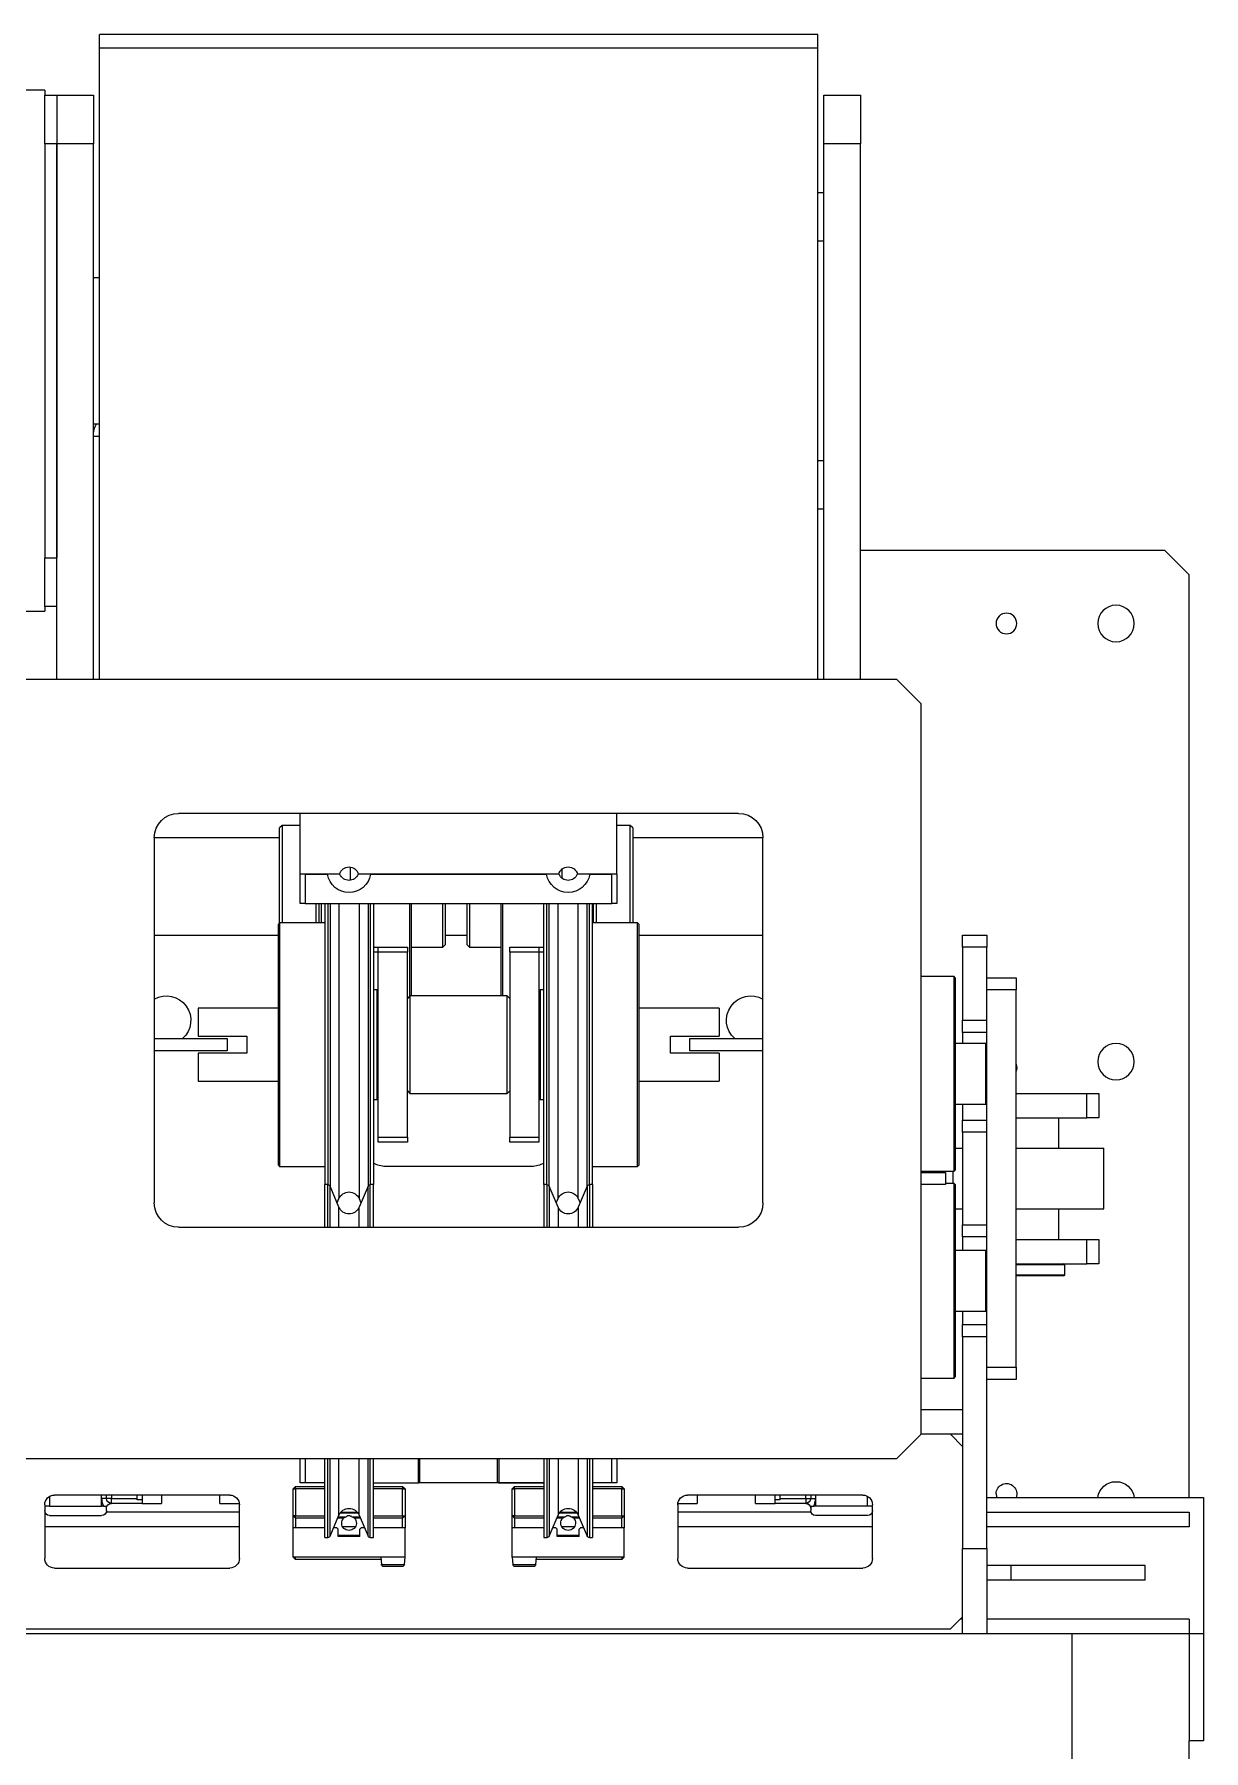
# Model space of a CAD drawing. Header units: millimetres. Extents: x -7602 to 9818, y -387 to 3388.
# Drawn here: x 2755 to 3235, y 806 to 1511 of the extents above; entities that cross this region are included whole.
import ezdxf

# ---------------------------------------------------------------- set-up
doc = ezdxf.new("R2010")
doc.units = ezdxf.units.MM

# ---------------------------------------------------------------- blocks, each defined once
blk = doc.blocks.new('rthryth')
at = {"color": 7, "linetype": 'Continuous', "lineweight": 15}
for p, q in [((40944.16, 46545.95, -909.01), (40944.16, 46141.95, -909.01)), ((40946.16, 46136.95, -909.01), (40946.16, 46550.95, -909.01)), ((40312.16, 46513.95, -909.01), (40312.16, 46528.95, -909.01)), ((40526.16, 46528.95, -909.01), (40526.16, 46513.95, -909.01)), ((40554.16, 46163.95, -909.01), (40554.16, 46523.95, -909.01)), ((40874.16, 46523.95, -909.01), (40874.16, 46163.95, -909.01)), ((40312.16, 46513.95, -909.01), (40314.16, 46513.95, -909.01)), ((40314.16, 46513.95, -909.01), (40314.16, 46508.95, -909.01)), ((40334.16, 46513.95, -909.01), (40314.16, 46513.95, -909.01)), ((40314.16, 46508.95, -909.01), (40334.16, 46508.95, -909.01)), ((40314.16, 46508.95, -909.01), (40314.16, 46493.95, -909.01)), ((40334.16, 46508.95, -909.01), (40334.16, 46513.95, -909.01)), ((40334.16, 46513.95, -909.01), (40504.16, 46513.95, -909.01)), ((40334.16, 46508.95, -909.01), (40504.16, 46508.95, -909.01)), ((40334.16, 46493.95, -909.01), (40334.16, 46508.95, -909.01)), ((40554.16, 46508.95, -909.01), (40334.16, 46508.95, -909.01)), ((40504.16, 46513.95, -909.01), (40504.16, 46508.95, -909.01)), ((40524.16, 46513.95, -909.01), (40504.16, 46513.95, -909.01)), ((40524.16, 46508.95, -909.01), (40524.16, 46513.95, -909.01)), ((40524.16, 46513.95, -909.01), (40526.16, 46513.95, -909.01)), ((40889.16, 46437.95, -909.01), (40889.16, 46509.95, -909.01)), ((40893.16, 46513.95, -909.01), (40915.16, 46513.95, -909.01)), ((40893.66, 46511.95, -909.01), (40893.66, 46513.95, -909.01)), ((40893.66, 46511.95, -909.01), (40893.66, 46490.55, -909.01)), ((40897.56, 46511.95, -909.01), (40897.56, 46490.55, -909.01)), ((40919.16, 46509.95, -909.01), (40919.16, 46437.95, -909.01)), ((40289.16, 46485.71, -909.01), (40289.16, 46491.45, -909.01)), ((40294.89, 46491.45, -909.01), (40289.16, 46491.45, -909.01)), ((40294.89, 46196.45, -909.01), (40294.89, 46491.45, -909.01)), ((40554.16, 46491.45, -909.01), (40294.89, 46491.45, -909.01)), ((40314.16, 46493.95, -909.01), (40334.16, 46493.95, -909.01)), ((40554.16, 46493.95, -909.01), (40334.16, 46493.95, -909.01)), ((40389.16, 46491.45, -909.01), (40389.16, 46493.95, -909.01)), ((40449.16, 46493.95, -909.01), (40449.16, 46491.45, -909.01)), ((40454.16, 46493.95, -909.01), (40454.16, 46491.45, -909.01)), ((40890.56, 46488.55, -909.01), (40889.16, 46488.55, -909.01)), ((40890.56, 46488.55, -909.01), (40890.56, 46490.55, -909.01)), ((40893.66, 46490.55, -909.01), (40890.56, 46490.55, -909.01)), ((40890.56, 46486.55, -909.01), (40890.56, 46488.55, -909.01)), ((40893.66, 46489.81, -909.01), (40893.66, 46490.55, -909.01)), ((40895.56, 46488.55, -909.01), (40894.58, 46488.55, -909.01)), ((40896.16, 46433.95, -909.01), (40896.16, 46488.64, -909.01)), ((40289.16, 46202.18, -909.01), (40289.16, 46485.71, -909.01)), ((40890.56, 46486.55, -909.01), (40890.56, 46475.95, -909.01)), ((40892.56, 46486.55, -909.01), (40890.56, 46486.55, -909.01)), ((40892.56, 46473.95, -909.01), (40892.56, 46486.55, -909.01)), ((40891.16, 46475.95, -909.01), (40889.16, 46475.95, -909.01)), ((40889.16, 46473.95, -909.01), (40892.66, 46473.95, -909.01)), ((40891.16, 46473.95, -909.01), (40891.16, 46475.95, -909.01)), ((40892.66, 46473.95, -909.01), (40892.66, 46465.95, -909.01)), ((40619.16, 46417.45, -909.01), (40619.16, 46468.95, -909.01)), ((40619.16, 46468.95, -909.01), (40769.16, 46468.95, -909.01)), ((40659.16, 46468.95, -909.01), (40659.16, 46417.95, -909.01)), ((40701.66, 46468.95, -909.01), (40701.66, 46438.95, -909.01)), ((40706.66, 46438.95, -909.01), (40706.66, 46468.95, -909.01)), ((40889.16, 46465.95, -909.01), (40892.66, 46465.95, -909.01)), ((40609.16, 46228.95, -909.01), (40609.16, 46458.95, -909.01)), ((40779.16, 46458.95, -909.01), (40779.16, 46228.95, -909.01)), ((40689.16, 46417.95, -909.01), (40689.16, 46450.95, -909.01)), ((40689.16, 46450.95, -909.01), (40700.66, 46450.95, -909.01)), ((40700.66, 46450.95, -909.01), (40700.66, 46430.95, -909.01)), ((40707.66, 46450.95, -909.01), (40719.16, 46450.95, -909.01)), ((40707.66, 46430.95, -909.01), (40707.66, 46450.95, -909.01)), ((40719.16, 46450.95, -909.01), (40719.16, 46417.95, -909.01)), ((40701.66, 46438.95, -909.01), (40706.66, 46438.95, -909.01)), ((40892.66, 46441.95, -909.01), (40889.16, 46441.95, -909.01)), ((40892.66, 46441.95, -909.01), (40892.66, 46433.98, -909.01)), ((40915.16, 46433.95, -909.01), (40893.16, 46433.95, -909.01)), ((40700.66, 46430.95, -909.01), (40707.66, 46430.95, -909.01)), ((40614.16, 46416.45, -909.01), (40615.16, 46417.45, -909.01)), ((40654.16, 46417.45, -909.01), (40615.16, 46417.45, -909.01)), ((40654.16, 46417.45, -909.01), (40654.66, 46417.95, -909.01)), ((40654.16, 46398.95, -909.01), (40654.16, 46417.45, -909.01)), ((40654.16, 46417.45, -909.01), (40754.16, 46417.45, -909.01)), ((40753.66, 46417.95, -909.01), (40654.66, 46417.95, -909.01)), ((40753.66, 46417.95, -909.01), (40754.16, 46417.45, -909.01)), ((40754.16, 46417.45, -909.01), (40754.16, 46398.95, -909.01)), ((40614.16, 46408.95, -909.01), (40614.16, 46416.45, -909.01)), ((40614.16, 46416.45, -909.01), (40654.16, 46416.45, -909.01)), ((40886.66, 46411.95, -909.01), (40885.66, 46410.95, -909.01)), ((40885.66, 46410.95, -909.01), (40885.66, 46398.95, -909.01)), ((40886.66, 46410.95, -909.01), (40885.66, 46410.95, -909.01)), ((40886.66, 46411.95, -909.01), (40886.66, 46410.95, -909.01)), ((40897.66, 46411.95, -909.01), (40886.66, 46411.95, -909.01)), ((40886.66, 46398.95, -909.01), (40886.66, 46410.95, -909.01)), ((40886.66, 46410.95, -909.01), (40897.66, 46410.95, -909.01)), ((40897.66, 46410.95, -909.01), (40897.66, 46411.95, -909.01)), ((40898.66, 46410.95, -909.01), (40897.66, 46411.95, -909.01)), ((40902.66, 46411.95, -909.01), (40897.66, 46411.95, -909.01)), ((40897.66, 46410.95, -909.01), (40897.66, 46398.95, -909.01)), ((40898.66, 46410.95, -909.01), (40897.66, 46410.95, -909.01)), ((40898.66, 46398.95, -909.01), (40898.66, 46410.95, -909.01)), ((40898.66, 46410.95, -909.01), (40902.66, 46410.95, -909.01)), ((40902.66, 46398.95, -909.01), (40902.66, 46411.95, -909.01)), ((40914.66, 46411.95, -909.01), (40902.66, 46411.95, -909.01)), ((40914.66, 46365.95, -909.01), (40914.66, 46411.95, -909.01)), ((40915.66, 46410.95, -909.01), (40914.66, 46411.95, -909.01)), ((40915.66, 46410.95, -909.01), (40914.66, 46410.95, -909.01)), ((40915.66, 46375.86, -909.01), (40915.66, 46410.95, -909.01)), ((40634.16, 46408.95, -909.01), (40609.16, 46408.95, -909.01)), ((40646.16, 46408.95, -909.01), (40634.16, 46408.95, -909.01)), ((40634.16, 46392.82, -909.01), (40634.16, 46408.95, -909.01)), ((40634.16, 46406.95, -909.01), (40646.16, 46406.95, -909.01)), ((40634.16, 46406.95, -909.01), (40634.16, 46397.82, -909.01)), ((40646.16, 46406.95, -909.01), (40646.16, 46408.95, -909.01)), ((40646.16, 46406.95, -909.01), (40646.16, 46280.95, -909.01)), ((40884.16, 46408.95, -909.01), (40874.16, 46408.95, -909.01)), ((40874.16, 46406.95, -909.01), (40884.16, 46406.95, -909.01)), ((40884.16, 46406.95, -909.01), (40884.16, 46408.95, -909.01)), ((40884.16, 46398.95, -909.01), (40884.16, 46406.95, -909.01)), ((40654.16, 46402.45, -909.01), (40646.16, 46402.45, -909.01)), ((40646.16, 46398.95, -909.01), (40664.07, 46398.95, -909.01)), ((40664.07, 46398.95, -909.01), (40761.66, 46398.95, -909.01)), ((40761.66, 46397.68, -909.01), (40761.66, 46398.95, -909.01)), ((40779.16, 46398.95, -909.01), (40761.66, 46398.95, -909.01)), ((40770.91, 46393.09, -909.01), (40762.26, 46396.76, -909.01)), ((40906.66, 46398.95, -909.01), (40874.16, 46398.95, -909.01)), ((40906.05, 46396.76, -909.01), (40897.4, 46393.09, -909.01)), ((40906.66, 46398.95, -909.01), (40906.66, 46397.68, -909.01)), ((40769.16, 46393.83, -909.01), (40767.4, 46393.09, -909.01)), ((40896.16, 46392.3, -909.01), (40896.16, 46385.59, -909.01)), ((40896.66, 46385.2, -909.01), (40896.66, 46392.69, -909.01)), ((40898.16, 46393.41, -909.01), (40898.16, 46390.12, -909.01)), ((40898.16, 46390.12, -909.01), (40898.66, 46391.16, -909.01)), ((40898.66, 46391.16, -909.01), (40898.66, 46393.62, -909.01)), ((40902.66, 46393.95, -909.01), (40902.66, 46395.32, -909.01)), ((40903.16, 46393.45, -909.01), (40902.66, 46393.95, -909.01)), ((40906.16, 46393.45, -909.01), (40903.16, 46393.45, -909.01)), ((40905.66, 46393.45, -909.01), (40905.66, 46384.45, -909.01)), ((40906.16, 46384.45, -909.01), (40906.16, 46393.45, -909.01)), ((40634.16, 46385.24, -909.01), (40634.16, 46385.15, -909.01)), ((40634.16, 46302.82, -909.01), (40634.16, 46385.07, -909.01)), ((40762.26, 46381.13, -909.01), (40770.91, 46384.8, -909.01)), ((40767.4, 46384.8, -909.01), (40769.16, 46384.06, -909.01)), ((40897.4, 46384.8, -909.01), (40906.05, 46381.13, -909.01)), ((40898.16, 46387.77, -909.01), (40898.16, 46384.48, -909.01)), ((40898.66, 46386.73, -909.01), (40898.16, 46387.77, -909.01)), ((40898.66, 46384.27, -909.01), (40898.66, 46386.73, -909.01)), ((40902.66, 46383.95, -909.01), (40903.16, 46384.45, -909.01)), ((40902.66, 46382.57, -909.01), (40902.66, 46383.95, -909.01)), ((40906.16, 46384.45, -909.01), (40903.16, 46384.45, -909.01)), ((40634.16, 46380.07, -909.01), (40634.16, 46307.82, -909.01)), ((40646.16, 46378.95, -909.01), (40664.07, 46378.95, -909.01)), ((40664.07, 46378.95, -909.01), (40761.66, 46378.95, -909.01)), ((40664.16, 46378.95, -909.01), (40664.16, 46376.95, -909.01)), ((40664.16, 46376.95, -909.01), (40664.16, 46364.95, -909.01)), ((40666.16, 46376.95, -909.01), (40664.16, 46376.95, -909.01)), ((40666.16, 46376.95, -909.01), (40666.16, 46378.95, -909.01)), ((40666.16, 46364.95, -909.01), (40666.16, 46376.95, -909.01)), ((40742.16, 46376.95, -909.01), (40666.16, 46376.95, -909.01)), ((40681.66, 46377.45, -909.01), (40681.66, 46378.95, -909.01)), ((40682.16, 46376.95, -909.01), (40681.66, 46377.45, -909.01)), ((40726.66, 46377.45, -909.01), (40681.66, 46377.45, -909.01)), ((40726.66, 46377.45, -909.01), (40726.16, 46376.95, -909.01)), ((40726.66, 46378.95, -909.01), (40726.66, 46377.45, -909.01)), ((40742.16, 46376.95, -909.01), (40742.16, 46364.95, -909.01)), ((40744.16, 46376.95, -909.01), (40742.16, 46376.95, -909.01)), ((40744.16, 46364.95, -909.01), (40744.16, 46376.95, -909.01)), ((40761.66, 46378.95, -909.01), (40761.66, 46380.21, -909.01)), ((40779.16, 46378.95, -909.01), (40761.66, 46378.95, -909.01)), ((40906.66, 46378.95, -909.01), (40874.16, 46378.95, -909.01)), ((40884.16, 46378.95, -909.01), (40884.16, 46360.45, -909.01)), ((40885.66, 46378.95, -909.01), (40885.66, 46366.95, -909.01)), ((40886.66, 46366.95, -909.01), (40886.66, 46378.95, -909.01)), ((40897.66, 46378.95, -909.01), (40897.66, 46366.95, -909.01)), ((40898.66, 46366.95, -909.01), (40898.66, 46378.95, -909.01)), ((40902.66, 46365.95, -909.01), (40902.66, 46378.95, -909.01)), ((40906.66, 46380.21, -909.01), (40906.66, 46378.95, -909.01)), ((40914.66, 46375.95, -909.01), (40917.64, 46375.68, -909.01)), ((40754.16, 46313.95, -909.01), (40754.16, 46373.95, -909.01)), ((40918.56, 46367.2, -909.01), (40918.56, 46374.69, -909.01)), ((40684.16, 46363.95, -909.01), (40646.16, 46363.95, -909.01)), ((40646.16, 46363.45, -909.01), (40684.16, 46363.45, -909.01)), ((40664.16, 46364.95, -909.01), (40666.16, 46364.95, -909.01)), ((40664.16, 46363.45, -909.01), (40664.16, 46350.45, -909.01)), ((40742.16, 46364.95, -909.01), (40666.16, 46364.95, -909.01)), ((40684.16, 46363.95, -909.01), (40685.16, 46364.95, -909.01)), ((40684.16, 46323.95, -909.01), (40684.16, 46363.95, -909.01)), ((40684.16, 46363.95, -909.01), (40698.32, 46363.95, -909.01)), ((40698.32, 46363.95, -909.01), (40724.16, 46363.95, -909.01)), ((40723.16, 46364.95, -909.01), (40724.16, 46363.95, -909.01)), ((40724.16, 46363.95, -909.01), (40724.16, 46323.95, -909.01)), ((40742.16, 46364.95, -909.01), (40744.16, 46364.95, -909.01)), ((40885.66, 46366.95, -909.01), (40886.66, 46366.95, -909.01)), ((40885.66, 46366.95, -909.01), (40886.66, 46365.95, -909.01)), ((40886.66, 46366.95, -909.01), (40886.66, 46365.95, -909.01)), ((40897.66, 46366.95, -909.01), (40886.66, 46366.95, -909.01)), ((40886.66, 46365.95, -909.01), (40897.66, 46365.95, -909.01)), ((40897.66, 46366.95, -909.01), (40898.66, 46366.95, -909.01)), ((40897.66, 46366.95, -909.01), (40897.66, 46365.95, -909.01)), ((40897.66, 46365.95, -909.01), (40898.66, 46366.95, -909.01)), ((40897.66, 46365.95, -909.01), (40902.66, 46365.95, -909.01)), ((40902.66, 46366.95, -909.01), (40898.66, 46366.95, -909.01)), ((40914.66, 46365.95, -909.01), (40902.66, 46365.95, -909.01)), ((40917.64, 46366.21, -909.01), (40914.66, 46365.95, -909.01)), ((40884.16, 46360.45, -909.01), (40874.16, 46360.45, -909.01)), ((40874.16, 46359.95, -909.01), (40883.66, 46359.95, -909.01)), ((40884.16, 46360.45, -909.01), (40883.66, 46359.95, -909.01)), ((40884.16, 46308.95, -909.01), (40884.16, 46360.45, -909.01)), ((40664.16, 46350.45, -909.01), (40646.16, 46350.45, -909.01)), ((40646.16, 46349.45, -909.01), (40663.16, 46349.45, -909.01)), ((40659.16, 46349.45, -909.01), (40659.16, 46340.45, -909.01)), ((40664.16, 46350.45, -909.01), (40663.16, 46349.45, -909.01)), ((40663.16, 46340.45, -909.01), (40646.16, 46340.45, -909.01)), ((40663.16, 46340.45, -909.01), (40664.16, 46339.45, -909.01)), ((40646.16, 46339.45, -909.01), (40664.16, 46339.45, -909.01)), ((40664.16, 46339.45, -909.01), (40664.16, 46326.45, -909.01)), ((40684.16, 46326.45, -909.01), (40646.16, 46326.45, -909.01)), ((40646.16, 46325.95, -909.01), (40684.16, 46325.95, -909.01)), ((40883.66, 46327.95, -909.01), (40874.16, 46327.95, -909.01)), ((40874.16, 46327.45, -909.01), (40884.16, 46327.45, -909.01)), ((40883.66, 46327.95, -909.01), (40884.16, 46327.45, -909.01)), ((40884.16, 46327.45, -909.01), (40884.16, 46308.95, -909.01)), ((40666.16, 46322.95, -909.01), (40664.16, 46322.95, -909.01)), ((40664.16, 46322.95, -909.01), (40664.16, 46310.95, -909.01)), ((40666.16, 46310.95, -909.01), (40666.16, 46322.95, -909.01)), ((40666.16, 46322.95, -909.01), (40742.16, 46322.95, -909.01)), ((40685.16, 46322.95, -909.01), (40684.16, 46323.95, -909.01)), ((40698.32, 46323.95, -909.01), (40684.16, 46323.95, -909.01)), ((40724.16, 46323.95, -909.01), (40698.32, 46323.95, -909.01)), ((40724.16, 46323.95, -909.01), (40723.16, 46322.95, -909.01)), ((40742.16, 46322.95, -909.01), (40742.16, 46310.95, -909.01)), ((40744.16, 46322.95, -909.01), (40742.16, 46322.95, -909.01)), ((40744.16, 46310.95, -909.01), (40744.16, 46322.95, -909.01)), ((40886.66, 46321.95, -909.01), (40885.66, 46320.95, -909.01)), ((40885.66, 46320.95, -909.01), (40885.66, 46308.95, -909.01)), ((40886.66, 46320.95, -909.01), (40885.66, 46320.95, -909.01)), ((40897.66, 46321.95, -909.01), (40886.66, 46321.95, -909.01)), ((40886.66, 46321.95, -909.01), (40886.66, 46320.95, -909.01)), ((40886.66, 46320.95, -909.01), (40897.66, 46320.95, -909.01)), ((40886.66, 46308.95, -909.01), (40886.66, 46320.95, -909.01)), ((40897.66, 46320.95, -909.01), (40897.66, 46321.95, -909.01)), ((40898.66, 46320.95, -909.01), (40897.66, 46321.95, -909.01)), ((40902.66, 46321.95, -909.01), (40897.66, 46321.95, -909.01)), ((40897.66, 46320.95, -909.01), (40897.66, 46308.95, -909.01)), ((40898.66, 46320.95, -909.01), (40897.66, 46320.95, -909.01)), ((40898.66, 46308.95, -909.01), (40898.66, 46320.95, -909.01)), ((40898.66, 46320.95, -909.01), (40902.66, 46320.95, -909.01)), ((40902.66, 46308.95, -909.01), (40902.66, 46321.95, -909.01)), ((40914.66, 46321.95, -909.01), (40902.66, 46321.95, -909.01)), ((40914.66, 46321.95, -909.01), (40917.64, 46321.68, -909.01)), ((40914.66, 46275.95, -909.01), (40914.66, 46321.95, -909.01)), ((40918.56, 46313.2, -909.01), (40918.56, 46320.69, -909.01)), ((40917.64, 46312.21, -909.01), (40914.66, 46311.95, -909.01)), ((40915.66, 46276.95, -909.01), (40915.66, 46312.03, -909.01)), ((40761.66, 46308.95, -909.01), (40646.16, 46308.95, -909.01)), ((40664.16, 46310.95, -909.01), (40664.16, 46308.95, -909.01)), ((40664.16, 46310.95, -909.01), (40666.16, 46310.95, -909.01)), ((40666.16, 46308.95, -909.01), (40666.16, 46310.95, -909.01)), ((40666.16, 46310.95, -909.01), (40742.16, 46310.95, -909.01)), ((40681.66, 46310.45, -909.01), (40682.16, 46310.95, -909.01)), ((40681.66, 46308.95, -909.01), (40681.66, 46310.45, -909.01)), ((40681.66, 46310.45, -909.01), (40726.66, 46310.45, -909.01)), ((40726.16, 46310.95, -909.01), (40726.66, 46310.45, -909.01)), ((40726.66, 46310.45, -909.01), (40726.66, 46308.95, -909.01)), ((40742.16, 46310.95, -909.01), (40744.16, 46310.95, -909.01)), ((40761.66, 46307.68, -909.01), (40761.66, 46308.95, -909.01)), ((40761.66, 46308.95, -909.01), (40779.16, 46308.95, -909.01)), ((40770.91, 46303.09, -909.01), (40762.26, 46306.76, -909.01)), ((40874.16, 46308.95, -909.01), (40906.66, 46308.95, -909.01)), ((40906.05, 46306.76, -909.01), (40897.4, 46303.09, -909.01)), ((40902.66, 46303.95, -909.01), (40902.66, 46305.32, -909.01)), ((40906.66, 46308.95, -909.01), (40906.66, 46307.68, -909.01)), ((40769.16, 46303.83, -909.01), (40767.4, 46303.09, -909.01)), ((40896.16, 46302.3, -909.01), (40896.16, 46295.59, -909.01)), ((40896.66, 46295.2, -909.01), (40896.66, 46302.69, -909.01)), ((40898.16, 46303.41, -909.01), (40898.16, 46300.12, -909.01)), ((40898.16, 46300.12, -909.01), (40898.66, 46301.16, -909.01)), ((40898.16, 46297.77, -909.01), (40898.16, 46294.48, -909.01)), ((40898.66, 46296.73, -909.01), (40898.16, 46297.77, -909.01)), ((40898.66, 46301.16, -909.01), (40898.66, 46303.62, -909.01)), ((40903.16, 46303.45, -909.01), (40902.66, 46303.95, -909.01)), ((40906.16, 46303.45, -909.01), (40903.16, 46303.45, -909.01)), ((40905.66, 46303.45, -909.01), (40905.66, 46294.45, -909.01)), ((40906.16, 46294.45, -909.01), (40906.16, 46303.45, -909.01)), ((40634.16, 46295.24, -909.01), (40634.16, 46295.15, -909.01)), ((40634.16, 46278.95, -909.01), (40634.16, 46295.07, -909.01)), ((40762.26, 46291.13, -909.01), (40770.91, 46294.8, -909.01)), ((40767.4, 46294.8, -909.01), (40769.16, 46294.06, -909.01)), ((40897.4, 46294.8, -909.01), (40906.05, 46291.13, -909.01)), ((40898.66, 46294.27, -909.01), (40898.66, 46296.73, -909.01)), ((40902.66, 46293.95, -909.01), (40903.16, 46294.45, -909.01)), ((40902.66, 46292.57, -909.01), (40902.66, 46293.95, -909.01)), ((40906.16, 46294.45, -909.01), (40903.16, 46294.45, -909.01)), ((40634.16, 46290.07, -909.01), (40634.16, 46280.95, -909.01)), ((40761.66, 46288.95, -909.01), (40646.16, 46288.95, -909.01)), ((40646.16, 46287.45, -909.01), (40654.16, 46287.45, -909.01)), ((40654.16, 46270.45, -909.01), (40654.16, 46288.95, -909.01)), ((40754.16, 46288.95, -909.01), (40754.16, 46270.45, -909.01)), ((40761.66, 46288.95, -909.01), (40761.66, 46290.21, -909.01)), ((40761.66, 46288.95, -909.01), (40779.16, 46288.95, -909.01)), ((40874.16, 46288.95, -909.01), (40906.66, 46288.95, -909.01)), ((40884.16, 46280.95, -909.01), (40884.16, 46288.95, -909.01)), ((40885.66, 46288.95, -909.01), (40885.66, 46276.95, -909.01)), ((40886.66, 46276.95, -909.01), (40886.66, 46288.95, -909.01)), ((40897.66, 46288.95, -909.01), (40897.66, 46276.95, -909.01)), ((40898.66, 46276.95, -909.01), (40898.66, 46288.95, -909.01)), ((40902.66, 46275.95, -909.01), (40902.66, 46288.95, -909.01)), ((40906.66, 46290.21, -909.01), (40906.66, 46288.95, -909.01)), ((40634.16, 46278.95, -909.01), (40609.16, 46278.95, -909.01)), ((40614.16, 46273.45, -909.01), (40614.16, 46278.95, -909.01)), ((40646.16, 46280.95, -909.01), (40634.16, 46280.95, -909.01)), ((40634.16, 46278.95, -909.01), (40646.16, 46278.95, -909.01)), ((40646.16, 46278.95, -909.01), (40646.16, 46280.95, -909.01)), ((40884.16, 46280.95, -909.01), (40874.16, 46280.95, -909.01)), ((40874.16, 46278.95, -909.01), (40884.16, 46278.95, -909.01)), ((40884.16, 46278.95, -909.01), (40884.16, 46280.95, -909.01)), ((40885.66, 46276.95, -909.01), (40886.66, 46275.95, -909.01)), ((40885.66, 46276.95, -909.01), (40886.66, 46276.95, -909.01)), ((40897.66, 46276.95, -909.01), (40886.66, 46276.95, -909.01)), ((40886.66, 46276.95, -909.01), (40886.66, 46275.95, -909.01)), ((40897.66, 46276.95, -909.01), (40898.66, 46276.95, -909.01)), ((40897.66, 46276.95, -909.01), (40897.66, 46275.95, -909.01)), ((40897.66, 46275.95, -909.01), (40898.66, 46276.95, -909.01)), ((40902.66, 46276.95, -909.01), (40898.66, 46276.95, -909.01)), ((40914.66, 46275.95, -909.01), (40915.66, 46276.95, -909.01)), ((40914.66, 46276.95, -909.01), (40915.66, 46276.95, -909.01)), ((40615.16, 46272.45, -909.01), (40614.16, 46273.45, -909.01)), ((40654.16, 46273.45, -909.01), (40614.16, 46273.45, -909.01)), ((40615.16, 46272.45, -909.01), (40654.16, 46272.45, -909.01)), ((40619.16, 46218.95, -909.01), (40619.16, 46272.45, -909.01)), ((40654.66, 46269.95, -909.01), (40654.16, 46270.45, -909.01)), ((40676.51, 46270.45, -909.01), (40654.16, 46270.45, -909.01)), ((40654.66, 46269.95, -909.01), (40676.79, 46269.95, -909.01)), ((40659.16, 46269.95, -909.01), (40659.16, 46218.95, -909.01)), ((40754.16, 46270.45, -909.01), (40676.51, 46270.45, -909.01)), ((40676.79, 46269.95, -909.01), (40753.66, 46269.95, -909.01)), ((40689.16, 46236.95, -909.01), (40689.16, 46269.95, -909.01)), ((40719.16, 46269.95, -909.01), (40719.16, 46236.95, -909.01)), ((40754.16, 46270.45, -909.01), (40753.66, 46269.95, -909.01)), ((40886.66, 46275.95, -909.01), (40897.66, 46275.95, -909.01)), ((40897.66, 46275.95, -909.01), (40902.66, 46275.95, -909.01)), ((40914.66, 46275.95, -909.01), (40902.66, 46275.95, -909.01)), ((40700.66, 46256.95, -909.01), (40700.66, 46236.95, -909.01)), ((40707.66, 46256.95, -909.01), (40700.66, 46256.95, -909.01)), ((40707.66, 46236.95, -909.01), (40707.66, 46256.95, -909.01)), ((40706.66, 46248.95, -909.01), (40701.66, 46248.95, -909.01)), ((40701.66, 46248.95, -909.01), (40701.66, 46218.95, -909.01)), ((40706.66, 46218.95, -909.01), (40706.66, 46248.95, -909.01)), ((40889.16, 46177.95, -909.01), (40889.16, 46249.95, -909.01)), ((40892.66, 46253.91, -909.01), (40892.66, 46245.95, -909.01)), ((40893.16, 46253.95, -909.01), (40915.16, 46253.95, -909.01)), ((40896.16, 46199.25, -909.01), (40896.16, 46253.95, -909.01)), ((40919.16, 46249.95, -909.01), (40919.16, 46177.95, -909.01)), ((40889.16, 46245.95, -909.01), (40892.66, 46245.95, -909.01)), ((40689.16, 46236.95, -909.01), (40700.66, 46236.95, -909.01)), ((40707.66, 46236.95, -909.01), (40719.16, 46236.95, -909.01)), ((40892.66, 46221.95, -909.01), (40889.16, 46221.95, -909.01)), ((40892.66, 46221.95, -909.01), (40892.66, 46213.95, -909.01)), ((40769.16, 46218.95, -909.01), (40619.16, 46218.95, -909.01)), ((40892.66, 46213.95, -909.01), (40889.16, 46213.95, -909.01)), ((40891.16, 46211.95, -909.01), (40891.16, 46213.95, -909.01)), ((40892.56, 46201.35, -909.01), (40892.56, 46213.95, -909.01)), ((40889.16, 46211.95, -909.01), (40891.16, 46211.95, -909.01)), ((40890.56, 46211.95, -909.01), (40890.56, 46201.35, -909.01)), ((40289.16, 46196.45, -909.01), (40289.16, 46202.18, -909.01)), ((40889.16, 46199.35, -909.01), (40890.56, 46199.35, -909.01)), ((40890.56, 46201.35, -909.01), (40892.56, 46201.35, -909.01)), ((40890.56, 46201.35, -909.01), (40890.56, 46199.35, -909.01)), ((40890.56, 46199.35, -909.01), (40890.56, 46197.35, -909.01)), ((40894.58, 46199.35, -909.01), (40895.56, 46199.35, -909.01)), ((40294.89, 46196.45, -909.01), (40289.16, 46196.45, -909.01)), ((40554.16, 46196.45, -909.01), (40294.89, 46196.45, -909.01)), ((40334.16, 46193.95, -909.01), (40314.16, 46193.95, -909.01)), ((40314.16, 46193.95, -909.01), (40314.16, 46178.95, -909.01)), ((40334.16, 46178.95, -909.01), (40334.16, 46193.95, -909.01)), ((40554.16, 46193.95, -909.01), (40334.16, 46193.95, -909.01)), ((40354.16, 46196.45, -909.01), (40354.16, 46193.95, -909.01)), ((40484.16, 46193.95, -909.01), (40484.16, 46196.45, -909.01)), ((40890.56, 46197.35, -909.01), (40893.66, 46197.35, -909.01)), ((40893.66, 46197.35, -909.01), (40893.66, 46198.08, -909.01)), ((40893.66, 46175.95, -909.01), (40893.66, 46197.35, -909.01)), ((40897.56, 46175.95, -909.01), (40897.56, 46197.35, -909.01)), ((40314.16, 46178.95, -909.01), (40334.16, 46178.95, -909.01)), ((40554.16, 46178.95, -909.01), (40334.16, 46178.95, -909.01)), ((40501.16, 46053.95, -909.01), (40501.16, 46178.95, -909.01)), ((40915.16, 46173.95, -909.01), (40893.16, 46173.95, -909.01)), ((40893.66, 46173.95, -909.01), (40893.66, 46175.95, -909.01)), ((40564.16, 46153.95, -909.01), (40554.16, 46163.95, -909.01)), ((40874.16, 46163.95, -909.01), (40864.16, 46153.95, -909.01)), ((40864.16, 46153.95, -909.01), (40564.16, 46153.95, -909.01)), ((40676.16, 46140.45, -909.01), (40676.16, 46153.95, -909.01)), ((40756.16, 46153.95, -909.01), (40756.16, 46140.45, -909.01)), ((40756.66, 46153.95, -909.01), (40756.66, 46143.95, -909.01)), ((40761.66, 46143.95, -909.01), (40761.66, 46153.95, -909.01)), ((40841.16, 46153.95, -909.01), (40841.16, 46140.45, -909.01)), ((40854.16, 46136.95, -909.01), (40854.16, 46153.95, -909.01)), ((40864.16, 46136.95, -909.01), (40864.16, 46153.95, -909.01)), ((40756.66, 46143.95, -909.01), (40761.66, 46143.95, -909.01)), ((40761.16, 46140.45, -909.01), (40761.16, 46143.95, -909.01)), ((40664.16, 46136.95, -909.01), (40659.16, 46136.95, -909.01)), ((40659.16, 46136.95, -909.01), (40659.16, 46126.95, -909.01)), ((40664.16, 46126.95, -909.01), (40664.16, 46136.95, -909.01)), ((40664.16, 46136.95, -909.01), (40694.16, 46136.95, -909.01)), ((40676.66, 46139.95, -909.01), (40676.16, 46140.45, -909.01)), ((40756.16, 46140.45, -909.01), (40676.16, 46140.45, -909.01)), ((40676.66, 46139.95, -909.01), (40755.66, 46139.95, -909.01)), ((40694.16, 46136.95, -909.01), (40694.16, 46126.95, -909.01)), ((40699.16, 46136.95, -909.01), (40694.16, 46136.95, -909.01)), ((40699.16, 46126.95, -909.01), (40699.16, 46136.95, -909.01)), ((40699.16, 46136.95, -909.01), (40703.66, 46136.95, -909.01)), ((40703.66, 46127.45, -909.01), (40703.66, 46139.95, -909.01)), ((40728.66, 46139.95, -909.01), (40728.66, 46127.45, -909.01)), ((40728.66, 46136.95, -909.01), (40735.16, 46136.95, -909.01)), ((40740.16, 46136.95, -909.01), (40735.16, 46136.95, -909.01)), ((40735.16, 46136.95, -909.01), (40735.16, 46126.95, -909.01)), ((40740.16, 46126.95, -909.01), (40740.16, 46136.95, -909.01)), ((40740.16, 46136.95, -909.01), (40778.16, 46136.95, -909.01)), ((40746.66, 46139.95, -909.01), (40746.66, 46136.95, -909.01)), ((40756.16, 46140.45, -909.01), (40755.66, 46139.95, -909.01)), ((40756.16, 46140.95, -909.01), (40761.16, 46140.95, -909.01)), ((40761.66, 46139.95, -909.01), (40761.16, 46140.45, -909.01)), ((40841.16, 46140.45, -909.01), (40761.16, 46140.45, -909.01)), ((40761.66, 46139.95, -909.01), (40840.66, 46139.95, -909.01)), ((40771.66, 46139.95, -909.01), (40771.66, 46136.95, -909.01)), ((40778.16, 46136.95, -909.01), (40778.16, 46126.95, -909.01)), ((40783.16, 46136.95, -909.01), (40778.16, 46136.95, -909.01)), ((40783.16, 46126.95, -909.01), (40783.16, 46136.95, -909.01)), ((40783.16, 46136.95, -909.01), (40788.66, 46136.95, -909.01)), ((40788.66, 46127.45, -909.01), (40788.66, 46139.95, -909.01)), ((40813.66, 46139.95, -909.01), (40813.66, 46127.45, -909.01)), ((40813.66, 46136.95, -909.01), (40819.16, 46136.95, -909.01)), ((40819.16, 46136.95, -909.01), (40819.16, 46126.95, -909.01)), ((40824.16, 46136.95, -909.01), (40819.16, 46136.95, -909.01)), ((40824.16, 46126.95, -909.01), (40824.16, 46136.95, -909.01)), ((40824.16, 46136.95, -909.01), (40911.16, 46136.95, -909.01)), ((40841.16, 46140.45, -909.01), (40840.66, 46139.95, -909.01)), ((40854.16, 46136.95, -909.01), (40864.16, 46136.95, -909.01)), ((40869.16, 46136.95, -909.01), (40864.16, 46141.95, -909.01)), ((40911.16, 46136.95, -909.01), (40911.16, 46126.95, -909.01)), ((40946.16, 46136.95, -909.01), (40911.16, 46136.95, -909.01)), ((40944.16, 46141.95, -909.01), (40939.16, 46136.95, -909.01)), ((40946.16, 46126.95, -909.01), (40946.16, 46136.95, -909.01)), ((40659.16, 46126.95, -909.01), (40664.16, 46126.95, -909.01)), ((40694.16, 46126.95, -909.01), (40664.16, 46126.95, -909.01)), ((40676.66, 46126.95, -909.01), (40676.66, 46114.95, -909.01)), ((40681.66, 46114.95, -909.01), (40681.66, 46126.95, -909.01)), ((40836.66, 46126.95, -909.01), (40681.66, 46126.95, -909.01)), ((40704.16, 46126.95, -909.01), (40703.66, 46127.45, -909.01)), ((40728.66, 46127.45, -909.01), (40703.66, 46127.45, -909.01)), ((40728.66, 46127.45, -909.01), (40728.16, 46126.95, -909.01)), ((40778.16, 46126.95, -909.01), (40740.16, 46126.95, -909.01)), ((40789.16, 46126.95, -909.01), (40788.66, 46127.45, -909.01)), ((40813.66, 46127.45, -909.01), (40788.66, 46127.45, -909.01)), ((40813.66, 46127.45, -909.01), (40813.16, 46126.95, -909.01)), ((40911.16, 46126.95, -909.01), (40824.16, 46126.95, -909.01)), ((40836.66, 46126.95, -909.01), (40836.66, 46114.95, -909.01)), ((40841.66, 46114.95, -909.01), (40841.66, 46126.95, -909.01)), ((40890.16, 46126.95, -909.01), (40890.16, 46037.95, -909.01)), ((40896.16, 46126.95, -909.01), (40896.16, 46043.95, -909.01)), ((40911.16, 46126.95, -909.01), (40946.16, 46126.95, -909.01)), ((40918.16, 46116.95, -909.01), (40918.16, 46126.95, -909.01)), ((40924.16, 46116.95, -909.01), (40924.16, 46126.95, -909.01)), ((40946.16, 46043.95, -909.01), (40946.16, 46126.95, -909.01)), ((40676.66, 46114.95, -909.01), (40681.66, 46114.95, -909.01)), ((40836.66, 46114.95, -909.01), (40681.66, 46114.95, -909.01)), ((40724.16, 46114.95, -909.01), (40724.16, 46085.95, -909.01)), ((40734.16, 46114.95, -909.01), (40734.16, 46085.95, -909.01)), ((40746.66, 46114.95, -909.01), (40746.66, 46078.95, -909.01)), ((40771.66, 46114.95, -909.01), (40771.66, 46078.95, -909.01)), ((40784.16, 46114.95, -909.01), (40784.16, 46085.95, -909.01)), ((40794.16, 46114.95, -909.01), (40794.16, 46085.95, -909.01)), ((40794.66, 46094.95, -909.01), (40794.66, 46114.95, -909.01)), ((40798.66, 46114.95, -909.01), (40798.66, 46094.95, -909.01)), ((40799.16, 46095.45, -909.01), (40799.16, 46114.95, -909.01)), ((40836.66, 46114.95, -909.01), (40841.66, 46114.95, -909.01)), ((40924.16, 46116.95, -909.01), (40918.16, 46116.95, -909.01)), ((40918.16, 46061.95, -909.01), (40918.16, 46116.95, -909.01)), ((40924.16, 46061.95, -909.01), (40924.16, 46116.95, -909.01)), ((40746.66, 46097.45, -909.01), (40734.16, 46097.45, -909.01)), ((40784.16, 46097.45, -909.01), (40771.66, 46097.45, -909.01)), ((40794.66, 46094.95, -909.01), (40794.16, 46095.45, -909.01)), ((40798.66, 46094.95, -909.01), (40794.66, 46094.95, -909.01)), ((40799.16, 46095.45, -909.01), (40798.66, 46094.95, -909.01)), ((40734.16, 46085.95, -909.01), (40724.16, 46085.95, -909.01)), ((40724.16, 46085.95, -909.01), (40724.16, 46080.95, -909.01)), ((40734.16, 46080.95, -909.01), (40734.16, 46085.95, -909.01)), ((40794.16, 46085.95, -909.01), (40784.16, 46085.95, -909.01)), ((40784.16, 46085.95, -909.01), (40784.16, 46080.95, -909.01)), ((40794.16, 46080.95, -909.01), (40794.16, 46085.95, -909.01)), ((40998.16, 46091.95, -909.01), (40946.16, 46091.95, -909.01)), ((40724.16, 46080.95, -909.01), (40734.16, 46080.95, -909.01)), ((40771.66, 46078.95, -909.01), (40746.66, 46078.95, -909.01)), ((40784.16, 46080.95, -909.01), (40794.16, 46080.95, -909.01)), ((40924.16, 46061.95, -909.01), (40918.16, 46061.95, -909.01)), ((40511.16, 46043.95, -909.01), (40501.16, 46053.95, -909.01)), ((40890.16, 46043.95, -909.01), (40511.16, 46043.95, -909.01)), ((40896.16, 46043.95, -909.01), (40902.16, 46043.95, -909.01)), ((40940.16, 46043.95, -909.01), (40946.16, 46043.95, -909.01)), ((40946.16, 46037.95, -909.01), (40946.16, 46043.95, -909.01)), ((40946.16, 46043.95, -909.01), (40990.16, 46043.95, -909.01)), ((40990.16, 46037.95, -909.01), (40990.16, 46043.95, -909.01)), ((40998.16, 46043.95, -909.01), (40990.16, 46043.95, -909.01)), ((40890.16, 46037.95, -909.01), (40946.16, 46037.95, -909.01)), ((40946.16, 46037.95, -909.01), (40990.16, 46037.95, -909.01))]:
    blk.add_line(p, q, dxfattribs=at)
at = {"color": 8, "linetype": 'Continuous', "lineweight": 15}
for p, q in [((40889.69, 46511.95, -909.01), (40893.66, 46511.95, -909.01)), ((40902.16, 46433.95, -909.01), (40902.16, 46513.95, -909.01)), ((40890.56, 46490.55, -909.01), (40889.16, 46490.55, -909.01)), ((40889.16, 46486.55, -909.01), (40890.56, 46486.55, -909.01)), ((40654.16, 46401.18, -909.01), (40646.16, 46401.18, -909.01)), ((40654.16, 46400.26, -909.01), (40646.16, 46400.26, -909.01)), ((40646.16, 46397.68, -909.01), (40664.07, 46397.68, -909.01)), ((40646.16, 46396.76, -909.01), (40664.41, 46396.76, -909.01)), ((40664.07, 46397.68, -909.01), (40761.66, 46397.68, -909.01)), ((40664.41, 46396.76, -909.01), (40762.26, 46396.76, -909.01)), ((40779.16, 46397.68, -909.01), (40761.66, 46397.68, -909.01)), ((40779.16, 46396.76, -909.01), (40762.26, 46396.76, -909.01)), ((40906.66, 46397.68, -909.01), (40874.16, 46397.68, -909.01)), ((40906.05, 46396.76, -909.01), (40874.16, 46396.76, -909.01)), ((40646.16, 46393.09, -909.01), (40669.19, 46393.09, -909.01)), ((40669.19, 46393.09, -909.01), (40767.4, 46393.09, -909.01)), ((40779.16, 46393.09, -909.01), (40770.91, 46393.09, -909.01)), ((40897.4, 46393.09, -909.01), (40874.16, 46393.09, -909.01)), ((40902.16, 46386.33, -909.01), (40902.16, 46391.57, -909.01)), ((40636.6, 46388.3, -909.01), (40631.21, 46388.3, -909.01)), ((40646.16, 46384.8, -909.01), (40669.19, 46384.8, -909.01)), ((40669.19, 46384.8, -909.01), (40767.4, 46384.8, -909.01)), ((40779.16, 46384.8, -909.01), (40770.91, 46384.8, -909.01)), ((40897.4, 46384.8, -909.01), (40874.16, 46384.8, -909.01)), ((40646.16, 46381.13, -909.01), (40664.41, 46381.13, -909.01)), ((40646.16, 46380.21, -909.01), (40664.07, 46380.21, -909.01)), ((40664.07, 46380.21, -909.01), (40761.66, 46380.21, -909.01)), ((40664.41, 46381.13, -909.01), (40762.26, 46381.13, -909.01)), ((40779.16, 46380.21, -909.01), (40761.66, 46380.21, -909.01)), ((40779.16, 46381.13, -909.01), (40762.26, 46381.13, -909.01)), ((40906.05, 46381.13, -909.01), (40874.16, 46381.13, -909.01)), ((40906.66, 46380.21, -909.01), (40874.16, 46380.21, -909.01)), ((40917.64, 46375.68, -909.01), (40917.64, 46366.21, -909.01)), ((40917.64, 46321.68, -909.01), (40917.64, 46312.21, -909.01)), ((40761.66, 46307.68, -909.01), (40646.16, 46307.68, -909.01)), ((40762.26, 46306.76, -909.01), (40646.16, 46306.76, -909.01)), ((40761.66, 46307.68, -909.01), (40779.16, 46307.68, -909.01)), ((40762.26, 46306.76, -909.01), (40779.16, 46306.76, -909.01)), ((40874.16, 46307.68, -909.01), (40906.66, 46307.68, -909.01)), ((40874.16, 46306.76, -909.01), (40906.05, 46306.76, -909.01)), ((40632.15, 46301.59, -909.01), (40635.66, 46301.59, -909.01)), ((40767.4, 46303.09, -909.01), (40646.16, 46303.09, -909.01)), ((40770.91, 46303.09, -909.01), (40779.16, 46303.09, -909.01)), ((40874.16, 46303.09, -909.01), (40897.4, 46303.09, -909.01)), ((40902.16, 46296.33, -909.01), (40902.16, 46301.57, -909.01)), ((40767.4, 46294.8, -909.01), (40646.16, 46294.8, -909.01)), ((40762.26, 46291.13, -909.01), (40646.16, 46291.13, -909.01)), ((40762.26, 46291.13, -909.01), (40779.16, 46291.13, -909.01)), ((40770.91, 46294.8, -909.01), (40779.16, 46294.8, -909.01)), ((40874.16, 46294.8, -909.01), (40897.4, 46294.8, -909.01)), ((40874.16, 46291.13, -909.01), (40906.05, 46291.13, -909.01)), ((40761.66, 46290.21, -909.01), (40646.16, 46290.21, -909.01)), ((40646.16, 46288.71, -909.01), (40654.16, 46288.71, -909.01)), ((40761.66, 46290.21, -909.01), (40779.16, 46290.21, -909.01)), ((40874.16, 46290.21, -909.01), (40906.66, 46290.21, -909.01)), ((40902.16, 46173.95, -909.01), (40902.16, 46253.95, -909.01)), ((40890.56, 46201.35, -909.01), (40889.16, 46201.35, -909.01)), ((40374.16, 46193.95, -909.01), (40374.16, 46196.45, -909.01)), ((40464.16, 46196.45, -909.01), (40464.16, 46193.95, -909.01)), ((40889.16, 46197.35, -909.01), (40890.56, 46197.35, -909.01)), ((40893.66, 46175.95, -909.01), (40889.69, 46175.95, -909.01)), ((40940.16, 46136.95, -909.01), (40940.16, 46137.95, -909.01)), ((40902.16, 46043.95, -909.01), (40902.16, 46126.95, -909.01)), ((40940.16, 46043.95, -909.01), (40940.16, 46126.95, -909.01))]:
    blk.add_line(p, q, dxfattribs=at)
at = {"color": 7, "linetype": 'Continuous', "lineweight": 15, "elevation": -909.01}
blk.add_lwpolyline([(40888.66, 46123.2), (40889.91, 46123.01), (40890.16, 46122.92)], dxfattribs=at)
at = {"color": 7, "linetype": 'Continuous', "lineweight": 15}
for centre, radius in [((40531.16, 46118.95, -909.01), 4.25), ((40531.16, 46073.95, -909.01), 7.5), ((40711.16, 46073.95, -909.01), 7.5)]:
    blk.add_circle(centre, radius, dxfattribs=at)
for centre, radius, start, end in [((40445.06, 46646.95, -909.01), 125, 118.19512, 0), ((40893.16, 46509.95, -909.01), 4, 90, 180), ((40895.56, 46511.95, -909.01), 2, 0, 90), ((40915.16, 46509.95, -909.01), 4, 0, 90), ((40454.16, 46483.95, -909.01), 10, 90, 120), ((40890.56, 46486.55, -909.01), 2, 0, 90), ((40894.56, 46486.55, -909.01), 2, 90, 180), ((40895.56, 46490.55, -909.01), 2, 270, 0), ((40619.16, 46458.95, -909.01), 10, 90, 180), ((40694.16, 46463.95, -909.01), 10, 150, 318.59038), ((40769.16, 46458.95, -909.01), 10, 0, 90), ((40893.16, 46437.95, -909.01), 4, 180, 270), ((40915.16, 46437.95, -909.01), 4, 270, 0), ((40632.66, 46388.95, -909.01), 9, 279.59407, 80.40593), ((40762.66, 46397.68, -909.01), 1, 180, 247), ((40905.66, 46397.68, -909.01), 1, 293, 0), ((40635.16, 46388.95, -909.01), 4, 104.47751, 255.52249), ((40632.66, 46388.95, -909.01), 4, 292.02431, 67.97569), ((40769.16, 46388.95, -909.01), 4.5, 113, 247), ((40769.16, 46388.95, -909.01), 4.5, 293, 67), ((40899.16, 46388.95, -909.01), 4.5, 113, 247), ((40900.66, 46388.95, -909.01), 3.02, 228.52232, 131.47768), ((40744.16, 46373.95, -909.01), 10, 0, 30), ((40762.66, 46380.21, -909.01), 1, 113, 180), ((40905.66, 46380.21, -909.01), 1, 0, 67), ((40917.56, 46374.69, -909.01), 1, 0, 85), ((40917.56, 46367.2, -909.01), 1, 275, 0), ((40917.56, 46320.69, -909.01), 1, 0, 85), ((40744.16, 46313.95, -909.01), 10, 330, 0), ((40917.56, 46313.2, -909.01), 1, 275, 0), ((40632.66, 46298.95, -909.01), 9, 279.59407, 80.40593), ((40762.66, 46307.68, -909.01), 1, 180, 247), ((40905.66, 46307.68, -909.01), 1, 293, 0), ((40635.16, 46298.95, -909.01), 4, 104.47751, 255.52249), ((40632.66, 46298.95, -909.01), 4, 292.02431, 67.97569), ((40769.16, 46298.95, -909.01), 4.5, 113, 247), ((40769.16, 46298.95, -909.01), 4.5, 293, 67), ((40899.16, 46298.95, -909.01), 4.5, 113, 247), ((40900.66, 46298.95, -909.01), 3.02, 228.52232, 131.47768), ((40762.66, 46290.21, -909.01), 1, 113, 180), ((40905.66, 46290.21, -909.01), 1, 0, 67), ((40893.16, 46249.95, -909.01), 4, 90, 180), ((40915.16, 46249.95, -909.01), 4, 0, 90), ((40694.16, 46223.95, -909.01), 10, 41.40962, 210), ((40619.16, 46228.95, -909.01), 10, 180, 270), ((40769.16, 46228.95, -909.01), 10, 270, 0), ((40890.56, 46201.35, -909.01), 2, 270, 0), ((40894.56, 46201.35, -909.01), 2, 180, 270), ((40895.56, 46197.35, -909.01), 2, 0, 90), ((40893.16, 46177.95, -909.01), 4, 180, 270), ((40915.16, 46177.95, -909.01), 4, 270, 0), ((40895.56, 46175.95, -909.01), 2, 270, 0), ((40888.66, 46118.95, -909.01), 4.25, 90, 290.66732), ((40713.66, 46118.95, -909.01), 4.25, 250.25008, 289.74992), ((40891.16, 46073.95, -909.01), 7.5, 97.66226, 262.33774)]:
    blk.add_arc(centre, radius, start, end, dxfattribs=at)
for points, knots in [([(40890.56, 46490.55, -909.01), (40890.97, 46490.53, -909.01), (40891.74, 46490.49, -909.01), (40892.76, 46490.24, -909.01), (40893.37, 46489.98, -909.01), (40893.63, 46489.82, -909.01), (40893.66, 46489.81, -909.01)], [0, 0, 0, 0, 0.384812, 0.712334, 0.973179, 1, 1, 1, 1]), ([(40893.66, 46489.81, -909.01), (40893.66, 46489.48, -909.01), (40893.66, 46488.96, -909.01), (40893.66, 46488.66, -909.01), (40893.66, 46488.55, -909.01)], [0, 0, 0, 0, 0.625902, 1, 1, 1, 1]), ([(40894.56, 46488.55, -909.01), (40894.55, 46488.55, -909.01), (40894.25, 46488.55, -909.01), (40893.95, 46488.55, -909.01), (40893.66, 46488.55, -909.01)], [0, 0, 0, 0, 0.006917, 1, 1, 1, 1]), ([(40898.16, 46387.77, -909.01), (40898.12, 46387.81, -909.01), (40897.97, 46387.98, -909.01), (40897.75, 46388.32, -909.01), (40897.61, 46388.82, -909.01), (40897.66, 46389.31, -909.01), (40897.85, 46389.76, -909.01), (40898.05, 46390, -909.01), (40898.16, 46390.12, -909.01)], [0, 0, 0, 0, 0.0532801, 0.2698041, 0.4539987, 0.6387367, 0.8141266, 1, 1, 1, 1]), ([(40898.16, 46297.77, -909.01), (40898.12, 46297.81, -909.01), (40897.97, 46297.98, -909.01), (40897.75, 46298.32, -909.01), (40897.61, 46298.82, -909.01), (40897.66, 46299.31, -909.01), (40897.85, 46299.76, -909.01), (40898.05, 46300, -909.01), (40898.16, 46300.12, -909.01)], [0, 0, 0, 0, 0.0532801, 0.2698041, 0.4539987, 0.6387367, 0.8141266, 1, 1, 1, 1]), ([(40892.56, 46201.2, -909.01), (40892.56, 46201.19, -909.01), (40892.57, 46201.06, -909.01), (40892.64, 46200.67, -909.01), (40892.91, 46200.14, -909.01), (40893.41, 46199.67, -909.01), (40893.97, 46199.38, -909.01), (40894.38, 46199.37, -909.01), (40894.56, 46199.37, -909.01)], [0, 0, 0, 0, 0.009228, 0.135679, 0.390841, 0.591002, 0.819418, 1, 1, 1, 1]), ([(40893.66, 46199.35, -909.01), (40893.66, 46199.24, -909.01), (40893.66, 46199.04, -909.01), (40893.66, 46198.56, -909.01), (40893.66, 46198.24, -909.01), (40893.66, 46198.08, -909.01)], [0, 0, 0, 0, 0.345323, 0.690225, 1, 1, 1, 1]), ([(40893.66, 46199.35, -909.01), (40893.95, 46199.35, -909.01), (40894.25, 46199.35, -909.01), (40894.55, 46199.35, -909.01), (40894.56, 46199.35, -909.01)], [0, 0, 0, 0, 0.993083, 1, 1, 1, 1]), ([(40893.66, 46198.08, -909.01), (40893.45, 46197.97, -909.01), (40892.89, 46197.68, -909.01), (40891.84, 46197.41, -909.01), (40890.99, 46197.37, -909.01), (40890.56, 46197.35, -909.01)], [0, 0, 0, 0, 0.216638, 0.591675, 1, 1, 1, 1])]:
    blk.add_open_spline(points, degree=3, knots=knots, dxfattribs=at)

msp = doc.modelspace()

# ---------------------------------------------------------------- block references
at = {"color": 0, "xscale": -1, "rotation": 90}
msp.add_blockref('rthryth', (49273.163, 41799.889, -800.614), dxfattribs=at)

doc.saveas('drawing.dxf')
